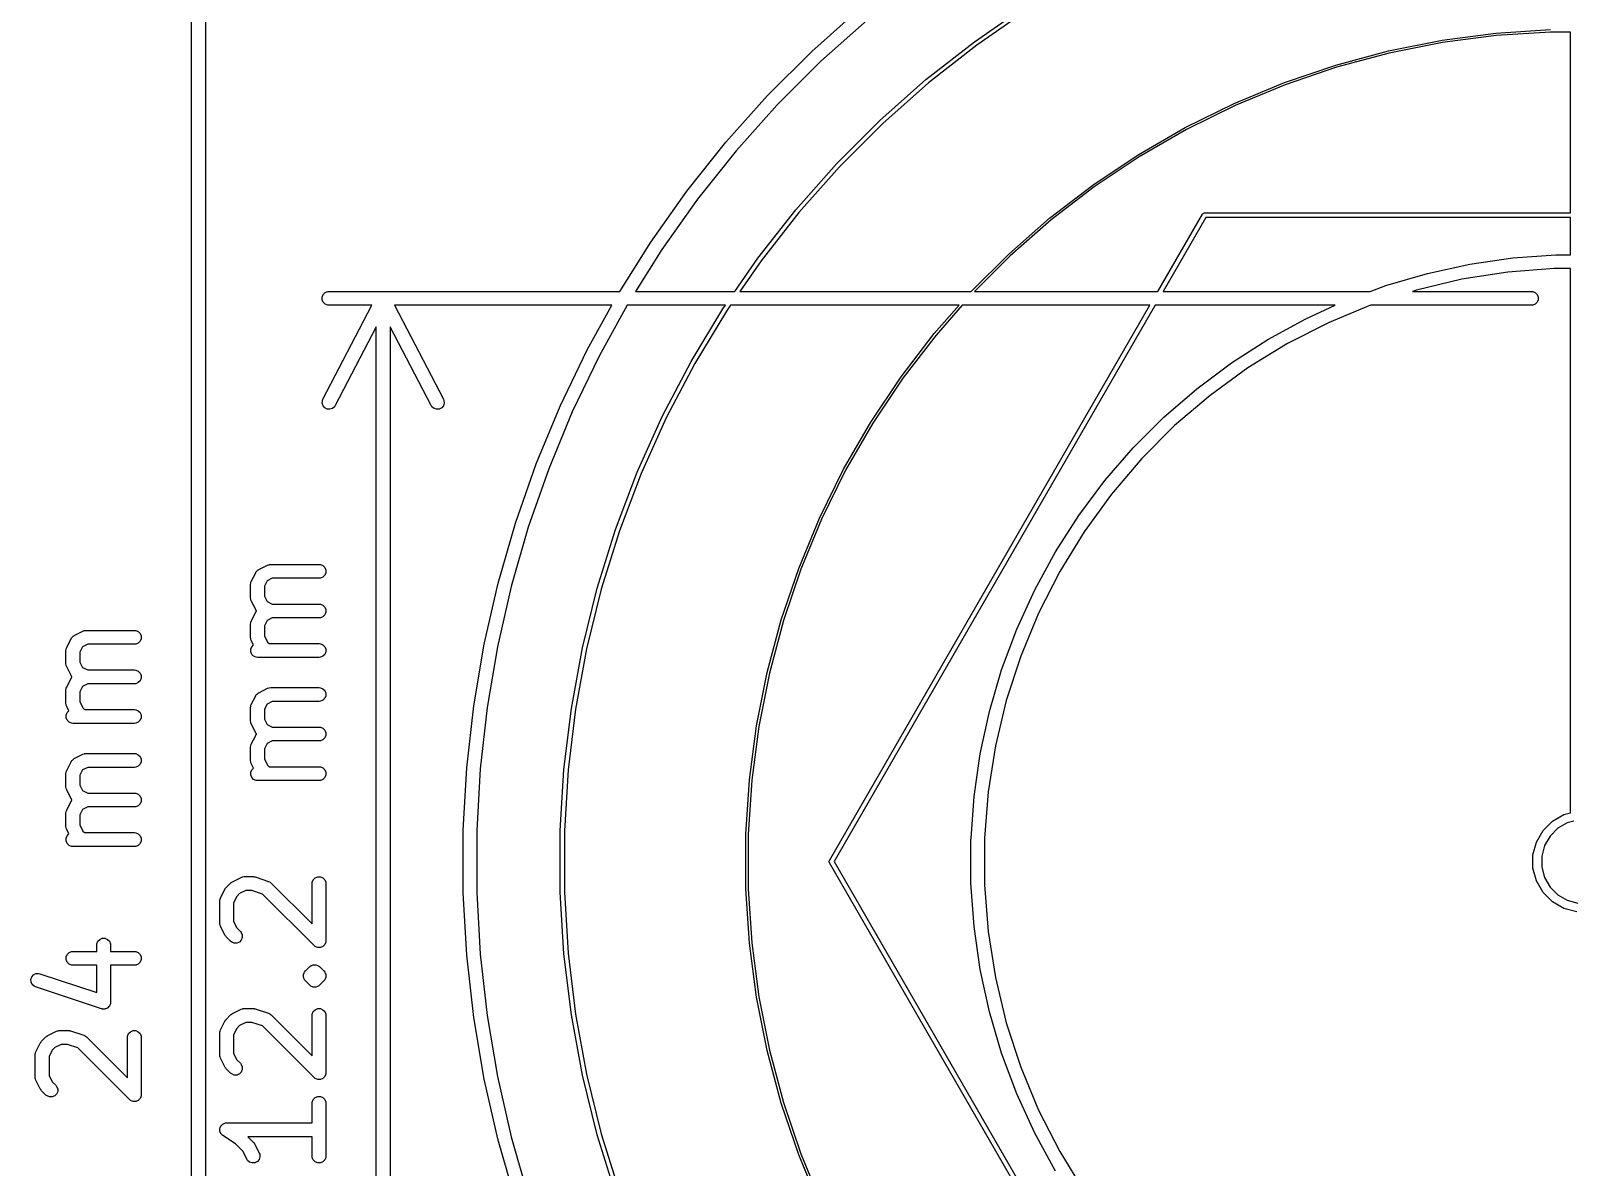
# Model space of a CAD drawing. Header units: inches. Extents: x 0.78 to 7.64, y -5.36 to -1.05.
# Drawn here: x 3.551 to 4.208, y -2.965 to -2.48 of the extents above; entities that cross this region are included whole.
import ezdxf

# ---------------------------------------------------------------- set-up
doc = ezdxf.new("R2010")
doc.units = ezdxf.units.IN
doc.header["$MEASUREMENT"] = 0
doc.layers.add('BLACK', color=250, linetype='CONTINUOUS')

msp = doc.modelspace()

# ---------------------------------------------------------------- linework, layer by layer
at = {"layer": 'BLACK', "linetype": 'CONTINUOUS'}
for p, q in [((3.61909, -3.29502), (3.61909, -2.37427)), ((3.625, -2.37427), (3.625, -3.29502)), ((3.88356, -2.4892), (3.90344, -2.47143)), ((3.9529, -2.48504), (3.97448, -2.47014)), ((3.90713, -2.4758), (3.88749, -2.49335)), ((3.97544, -2.47163), (3.95395, -2.48646)), ((4.12956, -2.489), (4.15234, -2.48446)), ((4.15234, -2.48446), (4.17536, -2.48143)), ((4.17546, -2.48242), (4.1525, -2.48544)), ((4.17536, -2.48143), (4.19854, -2.47991)), ((4.19857, -2.48091), (4.17546, -2.48242)), ((4.2072, -2.48091), (4.19857, -2.48091)), ((4.2072, -2.55807), (4.2072, -2.48091)), ((3.8647, -2.50805), (3.88356, -2.4892)), ((3.93226, -2.50121), (3.9529, -2.48504)), ((3.95395, -2.48646), (3.9334, -2.50257)), ((4.10712, -2.49501), (4.12956, -2.489)), ((4.12978, -2.48996), (4.10741, -2.49596)), ((4.1525, -2.48544), (4.12978, -2.48996)), ((3.88749, -2.49335), (3.86886, -2.51198)), ((4.08513, -2.50247), (4.10712, -2.49501)), ((4.10741, -2.49596), (4.08548, -2.5034)), ((3.91264, -2.51859), (3.93226, -2.50121)), ((3.9334, -2.50257), (3.91385, -2.51988)), ((4.06367, -2.51136), (4.08513, -2.50247)), ((4.08548, -2.5034), (4.06408, -2.51226)), ((3.84693, -2.52793), (3.8647, -2.50805)), ((3.86886, -2.51198), (3.8513, -2.53163)), ((4.04284, -2.52163), (4.06367, -2.51136)), ((4.06408, -2.51226), (4.04331, -2.52251)), ((3.8941, -2.53713), (3.91264, -2.51859)), ((3.91385, -2.51988), (3.89539, -2.53835)), ((4.02273, -2.53325), (4.04284, -2.52163)), ((4.04331, -2.52251), (4.02325, -2.53409)), ((3.83031, -2.54878), (3.84693, -2.52793)), ((3.8513, -2.53163), (3.83488, -2.55222)), ((3.87671, -2.55676), (3.8941, -2.53713)), ((4.00342, -2.54615), (4.02273, -2.53325)), ((4.02325, -2.53409), (4.00399, -2.54696)), ((3.89539, -2.53835), (3.87807, -2.55789)), ((3.81488, -2.57053), (3.83031, -2.54878)), ((3.98499, -2.56029), (4.00342, -2.54615)), ((4.00399, -2.54696), (3.98562, -2.56105)), ((3.83488, -2.55222), (3.81963, -2.57371)), ((3.86054, -2.5774), (3.87671, -2.55676)), ((3.87807, -2.55789), (3.86197, -2.57845)), ((3.96753, -2.5756), (3.98499, -2.56029)), ((3.98562, -2.56105), (3.96821, -2.57633)), ((4.03115, -2.59154), (4.05019, -2.55856)), ((4.05161, -2.56004), (4.03342, -2.59154)), ((4.05019, -2.55856), (4.05044, -2.55827)), ((4.05044, -2.55827), (4.05057, -2.55824)), ((4.05057, -2.55824), (4.05066, -2.55815)), ((4.05066, -2.55815), (4.05104, -2.55807)), ((4.05104, -2.55807), (4.2072, -2.55807)), ((4.2072, -2.56004), (4.05161, -2.56004)), ((4.2072, -2.57595), (4.2072, -2.56004)), ((3.80168, -2.59154), (3.81488, -2.57053)), ((3.81963, -2.57371), (3.80843, -2.59154)), ((3.95159, -2.59154), (3.96753, -2.5756)), ((3.96821, -2.57633), (3.953, -2.59154)), ((4.18248, -2.57727), (4.20091, -2.57595)), ((4.20091, -2.57595), (4.2072, -2.57595)), ((3.85078, -2.59154), (3.86054, -2.5774)), ((3.86197, -2.57845), (3.85293, -2.59154)), ((4.14613, -2.58383), (4.16419, -2.5799)), ((4.1804, -2.58325), (4.16076, -2.58636)), ((4.16419, -2.5799), (4.18248, -2.57727)), ((4.20021, -2.58169), (4.1804, -2.58325)), ((4.2072, -2.58169), (4.20021, -2.58169)), ((4.2072, -2.81387), (4.2072, -2.58169)), ((4.1217, -2.59154), (4.1284, -2.58903)), ((4.1284, -2.58903), (4.14613, -2.58383)), ((4.16076, -2.58636), (4.14144, -2.591)), ((3.6748, -2.59391), (3.67524, -2.59285)), ((3.6748, -2.59506), (3.6748, -2.59391)), ((3.67524, -2.59613), (3.6748, -2.59506)), ((3.67524, -2.59285), (3.67606, -2.59203)), ((3.67606, -2.59694), (3.67524, -2.59613)), ((3.67606, -2.59203), (3.67712, -2.59159)), ((3.67712, -2.59159), (3.6777, -2.59154)), ((3.6777, -2.59154), (3.80168, -2.59154)), ((3.80843, -2.59154), (3.85078, -2.59154)), ((3.85293, -2.59154), (3.95159, -2.59154)), ((3.953, -2.59154), (4.03115, -2.59154)), ((4.03342, -2.59154), (4.1217, -2.59154)), ((4.14144, -2.591), (4.13979, -2.59154)), ((4.13979, -2.59154), (4.19047, -2.59154)), ((4.19047, -2.59154), (4.19104, -2.59159)), ((4.19104, -2.59159), (4.19211, -2.59203)), ((4.19211, -2.59203), (4.19292, -2.59285)), ((4.19292, -2.59613), (4.19211, -2.59694)), ((4.19292, -2.59285), (4.19336, -2.59391)), ((4.19336, -2.59506), (4.19292, -2.59613)), ((4.19336, -2.59391), (4.19336, -2.59506)), ((3.67508, -2.63748), (3.69592, -2.59744)), ((3.67712, -2.59738), (3.67606, -2.59694)), ((3.6777, -2.59744), (3.67712, -2.59738)), ((3.69592, -2.59744), (3.6777, -2.59744)), ((3.79829, -2.59744), (3.70565, -2.59744)), ((3.70565, -2.59744), (3.72649, -2.63748)), ((3.78779, -2.61645), (3.79829, -2.59744)), ((3.80483, -2.59744), (3.79287, -2.61907)), ((3.84671, -2.59744), (3.80483, -2.59744)), ((3.83208, -2.62141), (3.84565, -2.59898)), ((3.84713, -2.59994), (3.83362, -2.62228)), ((3.84565, -2.59898), (3.84671, -2.59744)), ((3.84886, -2.59744), (3.84713, -2.59994)), ((3.94636, -2.59744), (3.84886, -2.59744)), ((3.89107, -2.83415), (4.02774, -2.59744)), ((4.03001, -2.59744), (3.89306, -2.83465)), ((3.93579, -2.60949), (3.94636, -2.59744)), ((3.94767, -2.59744), (3.93656, -2.61012)), ((4.02774, -2.59744), (3.94767, -2.59744)), ((4.10682, -2.59744), (4.03001, -2.59744)), ((4.09428, -2.60317), (4.10682, -2.59744)), ((4.12182, -2.59744), (4.10417, -2.60475)), ((4.19047, -2.59744), (4.12182, -2.59744)), ((4.19104, -2.59738), (4.19047, -2.59744)), ((4.19211, -2.59694), (4.19104, -2.59738)), ((3.69783, -2.60656), (3.68032, -2.6402)), ((3.69783, -3.06274), (3.69783, -2.60656)), ((3.72126, -2.6402), (3.70374, -2.60656)), ((3.70374, -2.60656), (3.70374, -3.06274)), ((3.92165, -2.62791), (3.93579, -2.60949)), ((4.07806, -2.61202), (4.09428, -2.60317)), ((4.10417, -2.60475), (4.08646, -2.61378)), ((3.93656, -2.61012), (3.92246, -2.62849)), ((4.06252, -2.62201), (4.07806, -2.61202)), ((4.08646, -2.61378), (4.06951, -2.62416)), ((3.77622, -2.64047), (3.78779, -2.61645)), ((3.79287, -2.61907), (3.78144, -2.64281)), ((3.8199, -2.64463), (3.83208, -2.62141)), ((3.83362, -2.62228), (3.82149, -2.64541)), ((4.04772, -2.63309), (4.06252, -2.62201)), ((3.90875, -2.64722), (3.92165, -2.62791)), ((3.92246, -2.62849), (3.90959, -2.64775)), ((4.06951, -2.62416), (4.05343, -2.63584)), ((4.03376, -2.64519), (4.04772, -2.63309)), ((4.05343, -2.63584), (4.03831, -2.64875)), ((3.67476, -2.63916), (3.67487, -2.63801)), ((3.67511, -2.64026), (3.67476, -2.63916)), ((3.67487, -2.63801), (3.67508, -2.63748)), ((3.67585, -2.64114), (3.67511, -2.64026)), ((3.67687, -2.64167), (3.67585, -2.64114)), ((3.67802, -2.64177), (3.67687, -2.64167)), ((3.67912, -2.64143), (3.67802, -2.64177)), ((3.68, -2.64069), (3.67912, -2.64143)), ((3.68032, -2.6402), (3.68, -2.64069)), ((3.72157, -2.64069), (3.72126, -2.6402)), ((3.72245, -2.64143), (3.72157, -2.64069)), ((3.72355, -2.64177), (3.72245, -2.64143)), ((3.7247, -2.64167), (3.72355, -2.64177)), ((3.72572, -2.64114), (3.7247, -2.64167)), ((3.72646, -2.64026), (3.72572, -2.64114)), ((3.72681, -2.63916), (3.72646, -2.64026)), ((3.72649, -2.63748), (3.72671, -2.63801)), ((3.72671, -2.63801), (3.72681, -2.63916)), ((3.76601, -2.66511), (3.77622, -2.64047)), ((3.78144, -2.64281), (3.77136, -2.66715)), ((3.80914, -2.66854), (3.8199, -2.64463)), ((3.82149, -2.64541), (3.81077, -2.66922)), ((3.89714, -2.66734), (3.90875, -2.64722)), ((3.90959, -2.64775), (3.89801, -2.6678)), ((4.02069, -2.65826), (4.03376, -2.64519)), ((4.03831, -2.64875), (4.02426, -2.66281)), ((4.00859, -2.67222), (4.02069, -2.65826)), ((3.75721, -2.69028), (3.76601, -2.66511)), ((3.77136, -2.66715), (3.76266, -2.69202)), ((3.79984, -2.69306), (3.80914, -2.66854)), ((3.88687, -2.68817), (3.89714, -2.66734)), ((3.89801, -2.6678), (3.88777, -2.68858)), ((4.02426, -2.66281), (4.01135, -2.67792)), ((3.81077, -2.66922), (3.80151, -2.69363)), ((3.99752, -2.68701), (4.00859, -2.67222)), ((4.01135, -2.67792), (3.99967, -2.694)), ((3.87798, -2.70962), (3.88687, -2.68817)), ((3.98753, -2.70256), (3.99752, -2.68701)), ((3.74983, -2.7159), (3.75721, -2.69028)), ((3.76266, -2.69202), (3.75536, -2.71733)), ((3.79204, -2.71809), (3.79984, -2.69306)), ((3.80151, -2.69363), (3.79374, -2.71856)), ((3.88777, -2.68858), (3.87891, -2.70997)), ((3.99967, -2.694), (3.98928, -2.71095)), ((3.65148, -2.70827), (3.65202, -2.70806)), ((3.65202, -2.70806), (3.65212, -2.70806)), ((3.65212, -2.70806), (3.65222, -2.70802)), ((3.65222, -2.70802), (3.6528, -2.70796)), ((3.6528, -2.70796), (3.67342, -2.70796)), ((3.67342, -2.70796), (3.67399, -2.70802)), ((3.67399, -2.70802), (3.67506, -2.70846)), ((3.97867, -2.71878), (3.98753, -2.70256)), ((3.64453, -2.71521), (3.64641, -2.71147)), ((3.64641, -2.71147), (3.64647, -2.71137)), ((3.64647, -2.71137), (3.64648, -2.71132)), ((3.64648, -2.71132), (3.64653, -2.71127)), ((3.64653, -2.71127), (3.64671, -2.71098)), ((3.64671, -2.71098), (3.64699, -2.71073)), ((3.64699, -2.71073), (3.64724, -2.71045)), ((3.64724, -2.71045), (3.64753, -2.71027)), ((3.64753, -2.71027), (3.64758, -2.71022)), ((3.64758, -2.71022), (3.64763, -2.71021)), ((3.64763, -2.71021), (3.64773, -2.71014)), ((3.64773, -2.71014), (3.65148, -2.70827)), ((3.65349, -2.71386), (3.65125, -2.71499)), ((3.67342, -2.71386), (3.65349, -2.71386)), ((3.67399, -2.71381), (3.67342, -2.71386)), ((3.67506, -2.71337), (3.67399, -2.71381)), ((3.67506, -2.70846), (3.67587, -2.70927)), ((3.67587, -2.71255), (3.67506, -2.71337)), ((3.67587, -2.70927), (3.67631, -2.71034)), ((3.67631, -2.71149), (3.67587, -2.71255)), ((3.67631, -2.71034), (3.67631, -2.71149)), ((3.87051, -2.73162), (3.87798, -2.70962)), ((3.87891, -2.70997), (3.87146, -2.73191)), ((3.98928, -2.71095), (3.98026, -2.72866)), ((3.64422, -2.71654), (3.64428, -2.71596)), ((3.64422, -2.72216), (3.64422, -2.71654)), ((3.64428, -2.71596), (3.64432, -2.71586)), ((3.64432, -2.71576), (3.64453, -2.71521)), ((3.64432, -2.71586), (3.64432, -2.71576)), ((3.65125, -2.71499), (3.65012, -2.71723)), ((3.65012, -2.71723), (3.65012, -2.72146)), ((3.74389, -2.7419), (3.74983, -2.7159)), ((3.75536, -2.71733), (3.7495, -2.74302)), ((3.78576, -2.74355), (3.79204, -2.71809)), ((3.79374, -2.71856), (3.78749, -2.74392)), ((3.971, -2.73558), (3.97867, -2.71878)), ((3.64428, -2.72274), (3.64422, -2.72216)), ((3.64432, -2.72283), (3.64428, -2.72274)), ((3.64432, -2.72294), (3.64432, -2.72283)), ((3.64453, -2.72348), (3.64432, -2.72294)), ((3.64641, -2.72723), (3.64453, -2.72348)), ((3.64647, -2.72733), (3.64641, -2.72723)), ((3.64648, -2.72737), (3.64647, -2.72733)), ((3.64653, -2.72743), (3.64648, -2.72737)), ((3.64671, -2.72772), (3.64653, -2.72743)), ((3.64653, -2.72814), (3.64671, -2.72785)), ((3.64679, -2.72778), (3.64671, -2.72772)), ((3.64671, -2.72785), (3.64679, -2.72778)), ((3.65012, -2.72146), (3.65125, -2.72371)), ((3.65125, -2.72371), (3.65349, -2.72483)), ((3.65349, -2.72483), (3.67342, -2.72483)), ((3.67342, -2.72483), (3.67399, -2.72489)), ((3.67399, -2.72489), (3.67506, -2.72533)), ((3.67506, -2.72533), (3.67587, -2.72614)), ((3.67587, -2.72614), (3.67631, -2.72721)), ((3.67631, -2.72721), (3.67631, -2.72836)), ((3.64422, -2.73341), (3.64428, -2.73283)), ((3.64422, -2.73903), (3.64422, -2.73341)), ((3.64428, -2.73283), (3.64432, -2.73273)), ((3.64432, -2.73263), (3.64453, -2.73209)), ((3.64432, -2.73273), (3.64432, -2.73263)), ((3.64453, -2.73209), (3.64641, -2.72834)), ((3.64641, -2.72834), (3.64647, -2.72824)), ((3.64647, -2.72824), (3.64648, -2.7282)), ((3.64648, -2.7282), (3.64653, -2.72814)), ((3.65125, -2.73186), (3.65012, -2.73411)), ((3.65012, -2.73411), (3.65012, -2.73834)), ((3.65349, -2.73074), (3.65125, -2.73186)), ((3.67342, -2.73074), (3.65349, -2.73074)), ((3.67399, -2.73068), (3.67342, -2.73074)), ((3.67506, -2.73024), (3.67399, -2.73068)), ((3.67587, -2.72942), (3.67506, -2.73024)), ((3.67631, -2.72836), (3.67587, -2.72942)), ((3.8645, -2.75405), (3.87051, -2.73162)), ((3.87146, -2.73191), (3.86547, -2.75428)), ((3.98026, -2.72866), (3.97265, -2.74703)), ((3.56579, -2.74334), (3.56766, -2.73959)), ((3.56766, -2.73959), (3.56773, -2.73949)), ((3.56773, -2.73949), (3.56774, -2.73945)), ((3.56774, -2.73945), (3.56779, -2.73939)), ((3.56779, -2.73939), (3.56797, -2.7391)), ((3.56797, -2.7391), (3.56825, -2.73885)), ((3.56825, -2.73885), (3.5685, -2.73857)), ((3.5685, -2.73857), (3.56879, -2.73839)), ((3.56879, -2.73839), (3.56884, -2.73834)), ((3.56884, -2.73834), (3.56889, -2.73833)), ((3.56889, -2.73833), (3.56899, -2.73827)), ((3.56899, -2.73827), (3.57273, -2.73639)), ((3.57273, -2.73639), (3.57328, -2.73618)), ((3.57328, -2.73618), (3.57338, -2.73618)), ((3.57338, -2.73618), (3.57348, -2.73614)), ((3.57348, -2.73614), (3.57406, -2.73608)), ((3.57406, -2.73608), (3.59468, -2.73608)), ((3.59468, -2.73608), (3.59525, -2.73614)), ((3.59525, -2.73614), (3.59632, -2.73658)), ((3.59632, -2.73658), (3.59713, -2.73739)), ((3.59713, -2.74067), (3.59632, -2.74149)), ((3.59713, -2.73739), (3.59757, -2.73846)), ((3.59757, -2.73961), (3.59713, -2.74067)), ((3.59757, -2.73846), (3.59757, -2.73961)), ((3.64428, -2.73961), (3.64422, -2.73903)), ((3.64432, -2.73971), (3.64428, -2.73961)), ((3.64432, -2.73981), (3.64432, -2.73971)), ((3.64453, -2.74035), (3.64432, -2.73981)), ((3.64548, -2.74225), (3.64453, -2.74035)), ((3.65012, -2.73834), (3.65147, -2.74103)), ((3.65147, -2.74103), (3.65214, -2.7417)), ((3.96454, -2.7529), (3.971, -2.73558)), ((3.56548, -2.74466), (3.56554, -2.74408)), ((3.56548, -2.75028), (3.56548, -2.74466)), ((3.56554, -2.74408), (3.56558, -2.74398)), ((3.56558, -2.74388), (3.56579, -2.74334)), ((3.56558, -2.74398), (3.56558, -2.74388)), ((3.57251, -2.74311), (3.57138, -2.74535)), ((3.57138, -2.74535), (3.57138, -2.74958)), ((3.57475, -2.74199), (3.57251, -2.74311)), ((3.59468, -2.74199), (3.57475, -2.74199)), ((3.59525, -2.74193), (3.59468, -2.74199)), ((3.59632, -2.74149), (3.59525, -2.74193)), ((3.64428, -2.74408), (3.64472, -2.74302)), ((3.64428, -2.74523), (3.64428, -2.74408)), ((3.64472, -2.7463), (3.64428, -2.74523)), ((3.64472, -2.74302), (3.64548, -2.74225)), ((3.64553, -2.74711), (3.64472, -2.7463)), ((3.6466, -2.74755), (3.64553, -2.74711)), ((3.64717, -2.74761), (3.6466, -2.74755)), ((3.67342, -2.74761), (3.64717, -2.74761)), ((3.65214, -2.7417), (3.67342, -2.7417)), ((3.67342, -2.7417), (3.67399, -2.74176)), ((3.67399, -2.74755), (3.67342, -2.74761)), ((3.67399, -2.74176), (3.67506, -2.7422)), ((3.67506, -2.74711), (3.67399, -2.74755)), ((3.67506, -2.7422), (3.67587, -2.74302)), ((3.67587, -2.7463), (3.67506, -2.74711)), ((3.67587, -2.74302), (3.67631, -2.74408)), ((3.67631, -2.74523), (3.67587, -2.7463)), ((3.67631, -2.74408), (3.67631, -2.74523)), ((3.73942, -2.76819), (3.74389, -2.7419)), ((3.7495, -2.74302), (3.74509, -2.76899)), ((3.78104, -2.76934), (3.78576, -2.74355)), ((3.78749, -2.74392), (3.78279, -2.7696)), ((3.97265, -2.74703), (3.96651, -2.76593)), ((3.56554, -2.75086), (3.56548, -2.75028)), ((3.56558, -2.75096), (3.56554, -2.75086)), ((3.56558, -2.75106), (3.56558, -2.75096)), ((3.56579, -2.7516), (3.56558, -2.75106)), ((3.56766, -2.75535), (3.56579, -2.7516)), ((3.57138, -2.74958), (3.57251, -2.75183)), ((3.57251, -2.75183), (3.57475, -2.75295)), ((3.57475, -2.75295), (3.59468, -2.75295)), ((3.59468, -2.75295), (3.59525, -2.75301)), ((3.59525, -2.75301), (3.59632, -2.75345)), ((3.59632, -2.75345), (3.59713, -2.75426)), ((3.59713, -2.75426), (3.59757, -2.75533)), ((3.85997, -2.77683), (3.8645, -2.75405)), ((3.95933, -2.77063), (3.96454, -2.7529)), ((3.56558, -2.76075), (3.56579, -2.76021)), ((3.56558, -2.76086), (3.56558, -2.76075)), ((3.56579, -2.76021), (3.56766, -2.75646)), ((3.56773, -2.75545), (3.56766, -2.75535)), ((3.56766, -2.75646), (3.56773, -2.75636)), ((3.56774, -2.75549), (3.56773, -2.75545)), ((3.56773, -2.75636), (3.56774, -2.75632)), ((3.56779, -2.75555), (3.56774, -2.75549)), ((3.56774, -2.75632), (3.56779, -2.75626)), ((3.56797, -2.75584), (3.56779, -2.75555)), ((3.56779, -2.75626), (3.56797, -2.75597)), ((3.56805, -2.75591), (3.56797, -2.75584)), ((3.56797, -2.75597), (3.56805, -2.75591)), ((3.57251, -2.75998), (3.57138, -2.76223)), ((3.57475, -2.75886), (3.57251, -2.75998)), ((3.59468, -2.75886), (3.57475, -2.75886)), ((3.59525, -2.7588), (3.59468, -2.75886)), ((3.59632, -2.75836), (3.59525, -2.7588)), ((3.59713, -2.75755), (3.59632, -2.75836)), ((3.59757, -2.75648), (3.59713, -2.75755)), ((3.59757, -2.75533), (3.59757, -2.75648)), ((3.64773, -2.76264), (3.65148, -2.76076)), ((3.65148, -2.76076), (3.65202, -2.76056)), ((3.65202, -2.76056), (3.65212, -2.76055)), ((3.65212, -2.76055), (3.65222, -2.76051)), ((3.65222, -2.76051), (3.6528, -2.76045)), ((3.6528, -2.76045), (3.67342, -2.76045)), ((3.67342, -2.76045), (3.67399, -2.76051)), ((3.67399, -2.76051), (3.67506, -2.76095)), ((3.86547, -2.75428), (3.86095, -2.77699)), ((3.56548, -2.76153), (3.56554, -2.76095)), ((3.56548, -2.76715), (3.56548, -2.76153)), ((3.56554, -2.76773), (3.56548, -2.76715)), ((3.56554, -2.76095), (3.56558, -2.76086)), ((3.57138, -2.76223), (3.57138, -2.76646)), ((3.57138, -2.76646), (3.57273, -2.76915)), ((3.64453, -2.76771), (3.64641, -2.76396)), ((3.64641, -2.76396), (3.64647, -2.76386)), ((3.64647, -2.76386), (3.64648, -2.76382)), ((3.64648, -2.76382), (3.64653, -2.76376)), ((3.64653, -2.76376), (3.64671, -2.76347)), ((3.64671, -2.76347), (3.64699, -2.76323)), ((3.64699, -2.76323), (3.64724, -2.76295)), ((3.64724, -2.76295), (3.64753, -2.76276)), ((3.64753, -2.76276), (3.64758, -2.76271)), ((3.64758, -2.76271), (3.64763, -2.7627)), ((3.64763, -2.7627), (3.64773, -2.76264)), ((3.65349, -2.76636), (3.65125, -2.76748)), ((3.67342, -2.76636), (3.65349, -2.76636)), ((3.67399, -2.7663), (3.67342, -2.76636)), ((3.67506, -2.76586), (3.67399, -2.7663)), ((3.67506, -2.76095), (3.67587, -2.76176)), ((3.67587, -2.76504), (3.67506, -2.76586)), ((3.67587, -2.76176), (3.67631, -2.76283)), ((3.67631, -2.76398), (3.67587, -2.76504)), ((3.67631, -2.76283), (3.67631, -2.76398)), ((3.96651, -2.76593), (3.96187, -2.78526)), ((3.56558, -2.76783), (3.56554, -2.76773)), ((3.56554, -2.7722), (3.56598, -2.77114)), ((3.56554, -2.77335), (3.56554, -2.7722)), ((3.56598, -2.77442), (3.56554, -2.77335)), ((3.56558, -2.76793), (3.56558, -2.76783)), ((3.56579, -2.76847), (3.56558, -2.76793)), ((3.56674, -2.77037), (3.56579, -2.76847)), ((3.56598, -2.77114), (3.56674, -2.77037)), ((3.57273, -2.76915), (3.5734, -2.76983)), ((3.5734, -2.76983), (3.59468, -2.76983)), ((3.59468, -2.76983), (3.59525, -2.76988)), ((3.59525, -2.76988), (3.59632, -2.77032)), ((3.59632, -2.77032), (3.59713, -2.77114)), ((3.59713, -2.77114), (3.59757, -2.7722)), ((3.59757, -2.77335), (3.59713, -2.77442)), ((3.59757, -2.7722), (3.59757, -2.77335)), ((3.64422, -2.76903), (3.64428, -2.76845)), ((3.64422, -2.77465), (3.64422, -2.76903)), ((3.64428, -2.76845), (3.64432, -2.76835)), ((3.64432, -2.76825), (3.64453, -2.76771)), ((3.64432, -2.76835), (3.64432, -2.76825)), ((3.65125, -2.76748), (3.65012, -2.76973)), ((3.65012, -2.76973), (3.65012, -2.77396)), ((3.65012, -2.77396), (3.65125, -2.7762)), ((3.73644, -2.79469), (3.73942, -2.76819)), ((3.74509, -2.76899), (3.74214, -2.79517)), ((3.77788, -2.79536), (3.78104, -2.76934)), ((3.78279, -2.7696), (3.77964, -2.79552)), ((3.95541, -2.78868), (3.95933, -2.77063)), ((3.56679, -2.77523), (3.56598, -2.77442)), ((3.56786, -2.77567), (3.56679, -2.77523)), ((3.56843, -2.77573), (3.56786, -2.77567)), ((3.59468, -2.77573), (3.56843, -2.77573)), ((3.59525, -2.77567), (3.59468, -2.77573)), ((3.59632, -2.77523), (3.59525, -2.77567)), ((3.59713, -2.77442), (3.59632, -2.77523)), ((3.64428, -2.77523), (3.64422, -2.77465)), ((3.64432, -2.77533), (3.64428, -2.77523)), ((3.64432, -2.77543), (3.64432, -2.77533)), ((3.64453, -2.77597), (3.64432, -2.77543)), ((3.64641, -2.77972), (3.64453, -2.77597)), ((3.64647, -2.77982), (3.64641, -2.77972)), ((3.64648, -2.77986), (3.64647, -2.77982)), ((3.64653, -2.77992), (3.64648, -2.77986)), ((3.64671, -2.78021), (3.64653, -2.77992)), ((3.64653, -2.78063), (3.64671, -2.78034)), ((3.64679, -2.78028), (3.64671, -2.78021)), ((3.64671, -2.78034), (3.64679, -2.78028)), ((3.65125, -2.7762), (3.65349, -2.77732)), ((3.65349, -2.77732), (3.67342, -2.77732)), ((3.67342, -2.77732), (3.67399, -2.77738)), ((3.67399, -2.77738), (3.67506, -2.77782)), ((3.67506, -2.77782), (3.67587, -2.77864)), ((3.67587, -2.77864), (3.67631, -2.7797)), ((3.67631, -2.7797), (3.67631, -2.78085)), ((3.85694, -2.79986), (3.85997, -2.77683)), ((3.86095, -2.77699), (3.85793, -2.79995)), ((3.64422, -2.7859), (3.64428, -2.78533)), ((3.64422, -2.79153), (3.64422, -2.7859)), ((3.64428, -2.78533), (3.64432, -2.78523)), ((3.64432, -2.78512), (3.64453, -2.78458)), ((3.64432, -2.78523), (3.64432, -2.78512)), ((3.64453, -2.78458), (3.64641, -2.78083)), ((3.64641, -2.78083), (3.64647, -2.78074)), ((3.64647, -2.78074), (3.64648, -2.78069)), ((3.64648, -2.78069), (3.64653, -2.78063)), ((3.65125, -2.78435), (3.65012, -2.7866)), ((3.65012, -2.7866), (3.65012, -2.79083)), ((3.65349, -2.78323), (3.65125, -2.78435)), ((3.67342, -2.78323), (3.65349, -2.78323)), ((3.67399, -2.78317), (3.67342, -2.78323)), ((3.67506, -2.78273), (3.67399, -2.78317)), ((3.67587, -2.78192), (3.67506, -2.78273)), ((3.67631, -2.78085), (3.67587, -2.78192)), ((3.96187, -2.78526), (3.95876, -2.80489)), ((3.56579, -2.79583), (3.56766, -2.79208)), ((3.56766, -2.79208), (3.56773, -2.79198)), ((3.56773, -2.79198), (3.56774, -2.79194)), ((3.56774, -2.79194), (3.56779, -2.79188)), ((3.56779, -2.79188), (3.56797, -2.79159)), ((3.56797, -2.79159), (3.56825, -2.79135)), ((3.56825, -2.79135), (3.5685, -2.79107)), ((3.5685, -2.79107), (3.56879, -2.79088)), ((3.56879, -2.79088), (3.56884, -2.79084)), ((3.56884, -2.79084), (3.56889, -2.79082)), ((3.56889, -2.79082), (3.56899, -2.79076)), ((3.56899, -2.79076), (3.57273, -2.78888)), ((3.57273, -2.78888), (3.57328, -2.78868)), ((3.57328, -2.78868), (3.57338, -2.78867)), ((3.57338, -2.78867), (3.57348, -2.78863)), ((3.57348, -2.78863), (3.57406, -2.78857)), ((3.57406, -2.78857), (3.59468, -2.78857)), ((3.59468, -2.78857), (3.59525, -2.78863)), ((3.59525, -2.78863), (3.59632, -2.78907)), ((3.59632, -2.78907), (3.59713, -2.78989)), ((3.59713, -2.79317), (3.59632, -2.79398)), ((3.59713, -2.78989), (3.59757, -2.79095)), ((3.59757, -2.7921), (3.59713, -2.79317)), ((3.59757, -2.79095), (3.59757, -2.7921)), ((3.64428, -2.7921), (3.64422, -2.79153)), ((3.64432, -2.7922), (3.64428, -2.7921)), ((3.64432, -2.79231), (3.64432, -2.7922)), ((3.64453, -2.79285), (3.64432, -2.79231)), ((3.64548, -2.79475), (3.64453, -2.79285)), ((3.65012, -2.79083), (3.65147, -2.79353)), ((3.65147, -2.79353), (3.65214, -2.7942)), ((3.95278, -2.80697), (3.95541, -2.78868)), ((3.56548, -2.79715), (3.56554, -2.79657)), ((3.56548, -2.80277), (3.56548, -2.79715)), ((3.56554, -2.79657), (3.56558, -2.79648)), ((3.56558, -2.79637), (3.56579, -2.79583)), ((3.56558, -2.79648), (3.56558, -2.79637)), ((3.57251, -2.7956), (3.57138, -2.79785)), ((3.57138, -2.79785), (3.57138, -2.80208)), ((3.57475, -2.79448), (3.57251, -2.7956)), ((3.59468, -2.79448), (3.57475, -2.79448)), ((3.59525, -2.79442), (3.59468, -2.79448)), ((3.59632, -2.79398), (3.59525, -2.79442)), ((3.64428, -2.79657), (3.64472, -2.79551)), ((3.64428, -2.79773), (3.64428, -2.79657)), ((3.64472, -2.79879), (3.64428, -2.79773)), ((3.64472, -2.79551), (3.64548, -2.79475)), ((3.64553, -2.79961), (3.64472, -2.79879)), ((3.6466, -2.80005), (3.64553, -2.79961)), ((3.64717, -2.8001), (3.6466, -2.80005)), ((3.67342, -2.8001), (3.64717, -2.8001)), ((3.65214, -2.7942), (3.67342, -2.7942)), ((3.67342, -2.7942), (3.67399, -2.79425)), ((3.67399, -2.80005), (3.67342, -2.8001)), ((3.67399, -2.79425), (3.67506, -2.7947)), ((3.67506, -2.79961), (3.67399, -2.80005)), ((3.67506, -2.7947), (3.67587, -2.79551)), ((3.67587, -2.79879), (3.67506, -2.79961)), ((3.67587, -2.79551), (3.67631, -2.79657)), ((3.67631, -2.79773), (3.67587, -2.79879)), ((3.67631, -2.79657), (3.67631, -2.79773)), ((3.73494, -2.82131), (3.73644, -2.79469)), ((3.74214, -2.79517), (3.74066, -2.82147)), ((3.77629, -2.82154), (3.77788, -2.79536)), ((3.77964, -2.79552), (3.77806, -2.82159)), ((3.85542, -2.82303), (3.85694, -2.79986)), ((3.85793, -2.79995), (3.85641, -2.82307)), ((3.56554, -2.80335), (3.56548, -2.80277)), ((3.56558, -2.80345), (3.56554, -2.80335)), ((3.56558, -2.80355), (3.56558, -2.80345)), ((3.56579, -2.8041), (3.56558, -2.80355)), ((3.56766, -2.80784), (3.56579, -2.8041)), ((3.57138, -2.80208), (3.57251, -2.80432)), ((3.57251, -2.80432), (3.57475, -2.80545)), ((3.57475, -2.80545), (3.59468, -2.80545)), ((3.59468, -2.80545), (3.59525, -2.8055)), ((3.59525, -2.8055), (3.59632, -2.80594)), ((3.59632, -2.80594), (3.59713, -2.80676)), ((3.59713, -2.80676), (3.59757, -2.80782)), ((3.95876, -2.80489), (3.9572, -2.82471)), ((3.56554, -2.81345), (3.56558, -2.81335)), ((3.56558, -2.81324), (3.56579, -2.8127)), ((3.56558, -2.81335), (3.56558, -2.81324)), ((3.56579, -2.8127), (3.56766, -2.80895)), ((3.56773, -2.80794), (3.56766, -2.80784)), ((3.56766, -2.80895), (3.56773, -2.80886)), ((3.56774, -2.80799), (3.56773, -2.80794)), ((3.56773, -2.80886), (3.56774, -2.80881)), ((3.56779, -2.80804), (3.56774, -2.80799)), ((3.56774, -2.80881), (3.56779, -2.80875)), ((3.56797, -2.80833), (3.56779, -2.80804)), ((3.56779, -2.80875), (3.56797, -2.80846)), ((3.56805, -2.8084), (3.56797, -2.80833)), ((3.56797, -2.80846), (3.56805, -2.8084)), ((3.57251, -2.81247), (3.57138, -2.81472)), ((3.57475, -2.81135), (3.57251, -2.81247)), ((3.59468, -2.81135), (3.57475, -2.81135)), ((3.59525, -2.81129), (3.59468, -2.81135)), ((3.59632, -2.81085), (3.59525, -2.81129)), ((3.59713, -2.81004), (3.59632, -2.81085)), ((3.59757, -2.80897), (3.59713, -2.81004)), ((3.59757, -2.80782), (3.59757, -2.80897)), ((3.95151, -2.82471), (3.95278, -2.80697)), ((3.56548, -2.81402), (3.56554, -2.81345)), ((3.56548, -2.81965), (3.56548, -2.81402)), ((3.56554, -2.82022), (3.56548, -2.81965)), ((3.57138, -2.81472), (3.57138, -2.81895)), ((3.57138, -2.81895), (3.57273, -2.82165)), ((4.19542, -2.82146), (4.19942, -2.81747)), ((4.19942, -2.81747), (4.20431, -2.81464)), ((4.20576, -2.81814), (4.20172, -2.82047)), ((4.20431, -2.81464), (4.2072, -2.81387)), ((4.2085, -2.8174), (4.20576, -2.81814)), ((3.56558, -2.82032), (3.56554, -2.82022)), ((3.56554, -2.8247), (3.56598, -2.82363)), ((3.56554, -2.82585), (3.56554, -2.8247)), ((3.56598, -2.82691), (3.56554, -2.82585)), ((3.56558, -2.82043), (3.56558, -2.82032)), ((3.56579, -2.82097), (3.56558, -2.82043)), ((3.56674, -2.82287), (3.56579, -2.82097)), ((3.56598, -2.82363), (3.56674, -2.82287)), ((3.57273, -2.82165), (3.5734, -2.82232)), ((3.5734, -2.82232), (3.59468, -2.82232)), ((3.59468, -2.82232), (3.59525, -2.82238)), ((3.59525, -2.82238), (3.59632, -2.82282)), ((3.59632, -2.82282), (3.59713, -2.82363)), ((3.59713, -2.82363), (3.59757, -2.8247)), ((3.59757, -2.82585), (3.59713, -2.82691)), ((3.59757, -2.8247), (3.59757, -2.82585)), ((3.73494, -2.82147), (3.73494, -2.82131)), ((3.73494, -2.84798), (3.73494, -2.82147)), ((3.74066, -2.82147), (3.74066, -2.84782)), ((3.77629, -2.82159), (3.77629, -2.82154)), ((3.77629, -2.84776), (3.77629, -2.82159)), ((3.77806, -2.82159), (3.77806, -2.8477)), ((3.85542, -2.82307), (3.85542, -2.82303)), ((3.85542, -2.84626), (3.85542, -2.82307)), ((3.85641, -2.82307), (3.85641, -2.84623)), ((3.95146, -2.82541), (3.95151, -2.82471)), ((3.95146, -2.84388), (3.95146, -2.82541)), ((3.9572, -2.82471), (3.9572, -2.84458)), ((4.19113, -2.83182), (4.19259, -2.82636)), ((4.19259, -2.82636), (4.19542, -2.82146)), ((4.19842, -2.82377), (4.19609, -2.82781)), ((4.20172, -2.82047), (4.19842, -2.82377)), ((3.56679, -2.82773), (3.56598, -2.82691)), ((3.56786, -2.82817), (3.56679, -2.82773)), ((3.56843, -2.82822), (3.56786, -2.82817)), ((3.59468, -2.82822), (3.56843, -2.82822)), ((3.59525, -2.82817), (3.59468, -2.82822)), ((3.59632, -2.82773), (3.59525, -2.82817)), ((3.59713, -2.82691), (3.59632, -2.82773)), ((4.19113, -2.83231), (4.19113, -2.83182)), ((4.19113, -2.83747), (4.19113, -2.83231)), ((4.19609, -2.82781), (4.19488, -2.83231)), ((4.19488, -2.83231), (4.19488, -2.83698)), ((3.89095, -2.83452), (3.89107, -2.83415)), ((3.89098, -2.83465), (3.89095, -2.83452)), ((3.89095, -2.83477), (3.89098, -2.83465)), ((3.89107, -2.83514), (3.89095, -2.83477)), ((4.02774, -3.07185), (3.89107, -2.83514)), ((3.89306, -2.83465), (4.03001, -3.07185)), ((4.19259, -2.84293), (4.19113, -2.83747)), ((4.19488, -2.83698), (4.19609, -2.84148)), ((3.63328, -2.84645), (3.63344, -2.8462)), ((3.63344, -2.8462), (3.63347, -2.84613)), ((3.63347, -2.84613), (3.63353, -2.84605)), ((3.63353, -2.84605), (3.63359, -2.84596)), ((3.63359, -2.84596), (3.63365, -2.84591)), ((3.63365, -2.84591), (3.63383, -2.84568)), ((3.63383, -2.84568), (3.63571, -2.84381)), ((3.63571, -2.84381), (3.63594, -2.84362)), ((3.63594, -2.84362), (3.63599, -2.84356)), ((3.63599, -2.84356), (3.63608, -2.84351)), ((3.63608, -2.84351), (3.63616, -2.84344)), ((3.63616, -2.84344), (3.63623, -2.84341)), ((3.63623, -2.84341), (3.63648, -2.84325)), ((3.63648, -2.84325), (3.64023, -2.84138)), ((3.64023, -2.84138), (3.64077, -2.84117)), ((3.64077, -2.84117), (3.64087, -2.84116)), ((3.64087, -2.84116), (3.64097, -2.84112)), ((3.64097, -2.84112), (3.64155, -2.84107)), ((3.64155, -2.84107), (3.6453, -2.84107)), ((3.6453, -2.84107), (3.64559, -2.8411)), ((3.64559, -2.8411), (3.64567, -2.84109)), ((3.64567, -2.84109), (3.64577, -2.84111)), ((3.64577, -2.84111), (3.64587, -2.84112)), ((3.64587, -2.84112), (3.64594, -2.84115)), ((3.64594, -2.84115), (3.64623, -2.84122)), ((3.64623, -2.84122), (3.65185, -2.84309)), ((3.65185, -2.84309), (3.65238, -2.84333)), ((3.65238, -2.84333), (3.65246, -2.8434)), ((3.65246, -2.8434), (3.65256, -2.84344)), ((3.65256, -2.84344), (3.65301, -2.84381)), ((3.65301, -2.84381), (3.67047, -2.86126)), ((3.67047, -2.84402), (3.67052, -2.84344)), ((3.67047, -2.86126), (3.67047, -2.84402)), ((3.67052, -2.84344), (3.67096, -2.84238)), ((3.67096, -2.84238), (3.67178, -2.84156)), ((3.67178, -2.84156), (3.67284, -2.84112)), ((3.67284, -2.84112), (3.67399, -2.84112)), ((3.67399, -2.84112), (3.67506, -2.84156)), ((3.67506, -2.84156), (3.67587, -2.84238)), ((3.67587, -2.84238), (3.67631, -2.84344)), ((3.67631, -2.84344), (3.67637, -2.84402)), ((3.67637, -2.84402), (3.67637, -2.86839)), ((3.85694, -2.86943), (3.85542, -2.84626)), ((3.85641, -2.84623), (3.85793, -2.86934)), ((3.95278, -2.86232), (3.95146, -2.84388)), ((3.9572, -2.84458), (3.95876, -2.8644)), ((4.19542, -2.84783), (4.19259, -2.84293)), ((4.19609, -2.84148), (4.19842, -2.84552)), ((4.19842, -2.84552), (4.20172, -2.84882)), ((3.6311, -2.85152), (3.63115, -2.85094)), ((3.6311, -2.86089), (3.6311, -2.85152)), ((3.63115, -2.85094), (3.63119, -2.85084)), ((3.63119, -2.85084), (3.6312, -2.85074)), ((3.6312, -2.85074), (3.63141, -2.8502)), ((3.63141, -2.8502), (3.63328, -2.84645)), ((3.63835, -2.84952), (3.637, -2.85222)), ((3.637, -2.85222), (3.637, -2.8602)), ((3.63955, -2.84832), (3.63835, -2.84952)), ((3.64224, -2.84697), (3.63955, -2.84832)), ((3.64482, -2.84697), (3.64224, -2.84697)), ((3.64933, -2.84848), (3.64482, -2.84697)), ((3.67133, -2.87048), (3.64933, -2.84848)), ((3.73644, -2.8746), (3.73494, -2.84798)), ((3.74066, -2.84782), (3.74214, -2.87412)), ((3.77788, -2.87393), (3.77629, -2.84776)), ((3.77806, -2.8477), (3.77964, -2.87377)), ((4.19942, -2.85182), (4.19542, -2.84783)), ((4.20431, -2.85465), (4.19942, -2.85182)), ((4.20172, -2.84882), (4.20576, -2.85115)), ((4.20576, -2.85115), (4.21027, -2.85236)), ((4.20977, -2.85611), (4.20431, -2.85465)), ((3.63115, -2.86147), (3.6311, -2.86089)), ((3.63119, -2.86157), (3.63115, -2.86147)), ((3.6312, -2.86167), (3.63119, -2.86157)), ((3.63141, -2.86221), (3.6312, -2.86167)), ((3.63328, -2.86596), (3.63141, -2.86221)), ((3.63344, -2.86621), (3.63328, -2.86596)), ((3.637, -2.8602), (3.63835, -2.86289)), ((3.63835, -2.86289), (3.63989, -2.86443)), ((3.63989, -2.86443), (3.64025, -2.86488)), ((3.64025, -2.86488), (3.64069, -2.86594)), ((3.64069, -2.86594), (3.64069, -2.86709)), ((3.95541, -2.88061), (3.95278, -2.86232)), ((3.95876, -2.8644), (3.96187, -2.88403)), ((3.5786, -2.87027), (3.57866, -2.86969)), ((3.5786, -2.87294), (3.5786, -2.87027)), ((3.57866, -2.86969), (3.5791, -2.86863)), ((3.5791, -2.86863), (3.57991, -2.86781)), ((3.57991, -2.86781), (3.58098, -2.86737)), ((3.58098, -2.86737), (3.58213, -2.86737)), ((3.58213, -2.86737), (3.58319, -2.86781)), ((3.58319, -2.86781), (3.58401, -2.86863)), ((3.58401, -2.86863), (3.58445, -2.86969)), ((3.58445, -2.86969), (3.58451, -2.87027)), ((3.58451, -2.87027), (3.58451, -2.87294)), ((3.63347, -2.86628), (3.63344, -2.86621)), ((3.63353, -2.86636), (3.63347, -2.86628)), ((3.63359, -2.86645), (3.63353, -2.86636)), ((3.63365, -2.8665), (3.63359, -2.86645)), ((3.63383, -2.86673), (3.63365, -2.8665)), ((3.63571, -2.8686), (3.63383, -2.86673)), ((3.63616, -2.86897), (3.63571, -2.8686)), ((3.63722, -2.86941), (3.63616, -2.86897)), ((3.63837, -2.86941), (3.63722, -2.86941)), ((3.63944, -2.86897), (3.63837, -2.86941)), ((3.64025, -2.86816), (3.63944, -2.86897)), ((3.64069, -2.86709), (3.64025, -2.86816)), ((3.67178, -2.87085), (3.67133, -2.87048)), ((3.67253, -2.87116), (3.67178, -2.87085)), ((3.67284, -2.87129), (3.67253, -2.87116)), ((3.67399, -2.87129), (3.67284, -2.87129)), ((3.67284, -2.87129), (3.67284, -2.87129)), ((3.67506, -2.87085), (3.67399, -2.87129)), ((3.67587, -2.87003), (3.67506, -2.87085)), ((3.67618, -2.86928), (3.67587, -2.87003)), ((3.67631, -2.86897), (3.67618, -2.86928)), ((3.67637, -2.86839), (3.67631, -2.86897)), ((3.85997, -2.89246), (3.85694, -2.86943)), ((3.85793, -2.86934), (3.86095, -2.8923)), ((3.56554, -2.87531), (3.56598, -2.87425)), ((3.56554, -2.87647), (3.56554, -2.87531)), ((3.56598, -2.87753), (3.56554, -2.87647)), ((3.56598, -2.87425), (3.56679, -2.87344)), ((3.56679, -2.87835), (3.56598, -2.87753)), ((3.56679, -2.87344), (3.56786, -2.87299)), ((3.56786, -2.87879), (3.56679, -2.87835)), ((3.56786, -2.87299), (3.56843, -2.87294)), ((3.56843, -2.87884), (3.56786, -2.87879)), ((3.56843, -2.87294), (3.5786, -2.87294)), ((3.5786, -2.87884), (3.56843, -2.87884)), ((3.5786, -2.89054), (3.5786, -2.87884)), ((3.58451, -2.87294), (3.59468, -2.87294)), ((3.59468, -2.87884), (3.58451, -2.87884)), ((3.58451, -2.87884), (3.58451, -2.89464)), ((3.59468, -2.87294), (3.59525, -2.87299)), ((3.59525, -2.87879), (3.59468, -2.87884)), ((3.59525, -2.87299), (3.59632, -2.87344)), ((3.59632, -2.87835), (3.59525, -2.87879)), ((3.59632, -2.87344), (3.59713, -2.87425)), ((3.59713, -2.87753), (3.59632, -2.87835)), ((3.59713, -2.87425), (3.59757, -2.87531)), ((3.59757, -2.87647), (3.59713, -2.87753)), ((3.59757, -2.87531), (3.59757, -2.87647)), ((3.66946, -2.87943), (3.6699, -2.87906)), ((3.6699, -2.87906), (3.67097, -2.87862)), ((3.67097, -2.87862), (3.67212, -2.87862)), ((3.67212, -2.87862), (3.67318, -2.87906)), ((3.67318, -2.87906), (3.67318, -2.87906)), ((3.67318, -2.87906), (3.67363, -2.87943)), ((3.73942, -2.9011), (3.73644, -2.8746)), ((3.74214, -2.87412), (3.74509, -2.9003)), ((3.78104, -2.89996), (3.77788, -2.87393)), ((3.77964, -2.87377), (3.78279, -2.89969)), ((3.5505, -2.88489), (3.55087, -2.8838)), ((3.55059, -2.88604), (3.5505, -2.88489)), ((3.55087, -2.8838), (3.55162, -2.88293)), ((3.55162, -2.88293), (3.55265, -2.88242)), ((3.55265, -2.88242), (3.5538, -2.88233)), ((3.5538, -2.88233), (3.55437, -2.88246)), ((3.55437, -2.88246), (3.5786, -2.89054)), ((3.66677, -2.88281), (3.66707, -2.88209)), ((3.66677, -2.88397), (3.66677, -2.88281)), ((3.66721, -2.88503), (3.66677, -2.88397)), ((3.66707, -2.88209), (3.66721, -2.88175)), ((3.66721, -2.88175), (3.66758, -2.8813)), ((3.66721, -2.88175), (3.66721, -2.88175)), ((3.66758, -2.88548), (3.66721, -2.88503)), ((3.66721, -2.88503), (3.66721, -2.88503)), ((3.66758, -2.8813), (3.66946, -2.87943)), ((3.66946, -2.88735), (3.66758, -2.88548)), ((3.67363, -2.87943), (3.67551, -2.8813)), ((3.67551, -2.88548), (3.67363, -2.88735)), ((3.67551, -2.8813), (3.67587, -2.88175)), ((3.67587, -2.88503), (3.67551, -2.88548)), ((3.67587, -2.88175), (3.67601, -2.88209)), ((3.67631, -2.88397), (3.67587, -2.88503)), ((3.67601, -2.88209), (3.67631, -2.88281)), ((3.67631, -2.88281), (3.67631, -2.88397)), ((3.95933, -2.89866), (3.95541, -2.88061)), ((3.96187, -2.88403), (3.96651, -2.90336)), ((3.5511, -2.88707), (3.55059, -2.88604)), ((3.55197, -2.88783), (3.5511, -2.88707)), ((3.5525, -2.88807), (3.55197, -2.88783)), ((3.58062, -2.89744), (3.5525, -2.88807)), ((3.6699, -2.88772), (3.66946, -2.88735)), ((3.67097, -2.88816), (3.6699, -2.88772)), ((3.67212, -2.88816), (3.67097, -2.88816)), ((3.67318, -2.88772), (3.67212, -2.88816)), ((3.67363, -2.88735), (3.67318, -2.88772)), ((3.86095, -2.8923), (3.86547, -2.91501)), ((3.58091, -2.8975), (3.58062, -2.89744)), ((3.58098, -2.89753), (3.58091, -2.8975)), ((3.58104, -2.89753), (3.58098, -2.89753)), ((3.58119, -2.89757), (3.58104, -2.89753)), ((3.58166, -2.89753), (3.58119, -2.89757)), ((3.58213, -2.89753), (3.58166, -2.89753)), ((3.58223, -2.89749), (3.58213, -2.89753)), ((3.58233, -2.89749), (3.58223, -2.89749)), ((3.58276, -2.89727), (3.58233, -2.89749)), ((3.58319, -2.89709), (3.58276, -2.89727)), ((3.58327, -2.89702), (3.58319, -2.89709)), ((3.58336, -2.89697), (3.58327, -2.89702)), ((3.58367, -2.89661), (3.58336, -2.89697)), ((3.58401, -2.89628), (3.58367, -2.89661)), ((3.58405, -2.89618), (3.58401, -2.89628)), ((3.58412, -2.8961), (3.58405, -2.89618)), ((3.58427, -2.89565), (3.58412, -2.8961)), ((3.58445, -2.89521), (3.58427, -2.89565)), ((3.58447, -2.89506), (3.58445, -2.89521)), ((3.58448, -2.89501), (3.58447, -2.89506)), ((3.58451, -2.89464), (3.58448, -2.89493)), ((3.58448, -2.89493), (3.58448, -2.89501)), ((3.63648, -2.8995), (3.64023, -2.89762)), ((3.64023, -2.89762), (3.64077, -2.89741)), ((3.64077, -2.89741), (3.64087, -2.89741)), ((3.64087, -2.89741), (3.64097, -2.89737)), ((3.64097, -2.89737), (3.64155, -2.89731)), ((3.64155, -2.89731), (3.6453, -2.89731)), ((3.6453, -2.89731), (3.64559, -2.89734)), ((3.64559, -2.89734), (3.64567, -2.89733)), ((3.64567, -2.89733), (3.64577, -2.89736)), ((3.64577, -2.89736), (3.64587, -2.89737)), ((3.64587, -2.89737), (3.64594, -2.8974)), ((3.64594, -2.8974), (3.64623, -2.89746)), ((3.64623, -2.89746), (3.65185, -2.89934)), ((3.67052, -2.89969), (3.67096, -2.89862)), ((3.67096, -2.89862), (3.67178, -2.89781)), ((3.67178, -2.89781), (3.67284, -2.89737)), ((3.67284, -2.89737), (3.67399, -2.89737)), ((3.67399, -2.89737), (3.67506, -2.89781)), ((3.67506, -2.89781), (3.67587, -2.89862)), ((3.67587, -2.89862), (3.67631, -2.89969)), ((3.8645, -2.91524), (3.85997, -2.89246)), ((3.96454, -2.91639), (3.95933, -2.89866)), ((3.63141, -2.90644), (3.63328, -2.90269)), ((3.63328, -2.90269), (3.63344, -2.90244)), ((3.63344, -2.90244), (3.63347, -2.90237)), ((3.63347, -2.90237), (3.63353, -2.90229)), ((3.63353, -2.90229), (3.63359, -2.9022)), ((3.63359, -2.9022), (3.63365, -2.90215)), ((3.63365, -2.90215), (3.63383, -2.90192)), ((3.63383, -2.90192), (3.63571, -2.90005)), ((3.63571, -2.90005), (3.63594, -2.89986)), ((3.63594, -2.89986), (3.63599, -2.8998)), ((3.63599, -2.8998), (3.63608, -2.89975)), ((3.63608, -2.89975), (3.63616, -2.89968)), ((3.63616, -2.89968), (3.63623, -2.89965)), ((3.63623, -2.89965), (3.63648, -2.8995)), ((3.63955, -2.90456), (3.63835, -2.90576)), ((3.64224, -2.90322), (3.63955, -2.90456)), ((3.64482, -2.90322), (3.64224, -2.90322)), ((3.64933, -2.90472), (3.64482, -2.90322)), ((3.67133, -2.92672), (3.64933, -2.90472)), ((3.65185, -2.89934), (3.65238, -2.89957)), ((3.65238, -2.89957), (3.65246, -2.89964)), ((3.65246, -2.89964), (3.65256, -2.89968)), ((3.65256, -2.89968), (3.65301, -2.90005)), ((3.65301, -2.90005), (3.67047, -2.91751)), ((3.67047, -2.90026), (3.67052, -2.89969)), ((3.67047, -2.91751), (3.67047, -2.90026)), ((3.67631, -2.89969), (3.67637, -2.90026)), ((3.67637, -2.90026), (3.67637, -2.92463)), ((3.74389, -2.92739), (3.73942, -2.9011)), ((3.74509, -2.9003), (3.7495, -2.92627)), ((3.78576, -2.92575), (3.78104, -2.89996)), ((3.78279, -2.89969), (3.78749, -2.92537)), ((3.96651, -2.90336), (3.97265, -2.92226)), ((3.55454, -2.91207), (3.5547, -2.91182)), ((3.5547, -2.91182), (3.55473, -2.91175)), ((3.55473, -2.91175), (3.55479, -2.91166)), ((3.55479, -2.91166), (3.55485, -2.91158)), ((3.55485, -2.91158), (3.55491, -2.91152)), ((3.55491, -2.91152), (3.55509, -2.9113)), ((3.55509, -2.9113), (3.55697, -2.90942)), ((3.55697, -2.90942), (3.5572, -2.90924)), ((3.5572, -2.90924), (3.55725, -2.90918)), ((3.55725, -2.90918), (3.55734, -2.90912)), ((3.55734, -2.90912), (3.55742, -2.90906)), ((3.55742, -2.90906), (3.55749, -2.90903)), ((3.55749, -2.90903), (3.55774, -2.90887)), ((3.55774, -2.90887), (3.56149, -2.907)), ((3.56149, -2.907), (3.56203, -2.90679)), ((3.56203, -2.90679), (3.56213, -2.90678)), ((3.56213, -2.90678), (3.56223, -2.90674)), ((3.56223, -2.90674), (3.56281, -2.90668)), ((3.56281, -2.90668), (3.56656, -2.90668)), ((3.56656, -2.90668), (3.56685, -2.90671)), ((3.56685, -2.90671), (3.56693, -2.90671)), ((3.56693, -2.90671), (3.56703, -2.90673)), ((3.56703, -2.90673), (3.56713, -2.90674)), ((3.56713, -2.90674), (3.5672, -2.90677)), ((3.5672, -2.90677), (3.56749, -2.90684)), ((3.56749, -2.90684), (3.57311, -2.90871)), ((3.57311, -2.90871), (3.57364, -2.90895)), ((3.57364, -2.90895), (3.57372, -2.90902)), ((3.57372, -2.90902), (3.57382, -2.90906)), ((3.57382, -2.90906), (3.57427, -2.90942)), ((3.57427, -2.90942), (3.59173, -2.92688)), ((3.59173, -2.90964), (3.59178, -2.90906)), ((3.59173, -2.92688), (3.59173, -2.90964)), ((3.59178, -2.90906), (3.59222, -2.908)), ((3.59222, -2.908), (3.59304, -2.90718)), ((3.59304, -2.90718), (3.5941, -2.90674)), ((3.5941, -2.90674), (3.59525, -2.90674)), ((3.59525, -2.90674), (3.59632, -2.90718)), ((3.59632, -2.90718), (3.59713, -2.908)), ((3.59713, -2.908), (3.59757, -2.90906)), ((3.59757, -2.90906), (3.59763, -2.90964)), ((3.59763, -2.90964), (3.59763, -2.93401)), ((3.6311, -2.90776), (3.63115, -2.90719)), ((3.6311, -2.91714), (3.6311, -2.90776)), ((3.63115, -2.90719), (3.63119, -2.90709)), ((3.63119, -2.90709), (3.6312, -2.90698)), ((3.6312, -2.90698), (3.63141, -2.90644)), ((3.63835, -2.90576), (3.637, -2.90846)), ((3.637, -2.90846), (3.637, -2.91644)), ((3.55236, -2.91714), (3.55241, -2.91656)), ((3.55236, -2.92651), (3.55236, -2.91714)), ((3.55241, -2.91656), (3.55245, -2.91646)), ((3.55245, -2.91646), (3.55246, -2.91636)), ((3.55246, -2.91636), (3.55267, -2.91581)), ((3.55267, -2.91581), (3.55454, -2.91207)), ((3.55961, -2.91513), (3.55826, -2.91783)), ((3.55826, -2.91783), (3.55826, -2.92581)), ((3.56081, -2.91394), (3.55961, -2.91513)), ((3.5635, -2.91259), (3.56081, -2.91394)), ((3.56608, -2.91259), (3.5635, -2.91259)), ((3.57059, -2.91409), (3.56608, -2.91259)), ((3.59259, -2.9361), (3.57059, -2.91409)), ((3.63115, -2.91771), (3.6311, -2.91714)), ((3.63119, -2.91781), (3.63115, -2.91771)), ((3.6312, -2.91792), (3.63119, -2.91781)), ((3.63141, -2.91846), (3.6312, -2.91792)), ((3.63328, -2.92221), (3.63141, -2.91846)), ((3.637, -2.91644), (3.63835, -2.91914)), ((3.87051, -2.93767), (3.8645, -2.91524)), ((3.86547, -2.91501), (3.87146, -2.93739)), ((3.971, -2.93371), (3.96454, -2.91639)), ((3.63344, -2.92245), (3.63328, -2.92221)), ((3.63347, -2.92253), (3.63344, -2.92245)), ((3.63353, -2.92261), (3.63347, -2.92253)), ((3.63359, -2.9227), (3.63353, -2.92261)), ((3.63365, -2.92275), (3.63359, -2.9227)), ((3.63383, -2.92297), (3.63365, -2.92275)), ((3.63571, -2.92485), (3.63383, -2.92297)), ((3.63616, -2.92521), (3.63571, -2.92485)), ((3.63835, -2.91914), (3.63989, -2.92067)), ((3.64025, -2.9244), (3.63944, -2.92521)), ((3.63989, -2.92067), (3.64025, -2.92112)), ((3.64025, -2.92112), (3.64069, -2.92218)), ((3.64069, -2.92334), (3.64025, -2.9244)), ((3.64069, -2.92218), (3.64069, -2.92334)), ((3.67637, -2.92463), (3.67631, -2.92521)), ((3.97265, -2.92226), (3.98026, -2.94063)), ((3.55241, -2.92709), (3.55236, -2.92651)), ((3.55245, -2.92718), (3.55241, -2.92709)), ((3.55246, -2.92729), (3.55245, -2.92718)), ((3.55267, -2.92783), (3.55246, -2.92729)), ((3.55454, -2.93158), (3.55267, -2.92783)), ((3.5547, -2.93183), (3.55454, -2.93158)), ((3.55826, -2.92581), (3.55961, -2.92851)), ((3.55961, -2.92851), (3.56115, -2.93005)), ((3.56115, -2.93005), (3.56151, -2.93049)), ((3.56151, -2.93049), (3.56195, -2.93156)), ((3.56195, -2.93156), (3.56195, -2.93271)), ((3.63722, -2.92566), (3.63616, -2.92521)), ((3.63837, -2.92566), (3.63722, -2.92566)), ((3.63944, -2.92521), (3.63837, -2.92566)), ((3.67178, -2.92709), (3.67133, -2.92672)), ((3.67253, -2.9274), (3.67178, -2.92709)), ((3.67284, -2.92753), (3.67253, -2.9274)), ((3.67399, -2.92753), (3.67284, -2.92753)), ((3.67284, -2.92753), (3.67284, -2.92753)), ((3.67506, -2.92709), (3.67399, -2.92753)), ((3.67587, -2.92627), (3.67506, -2.92709)), ((3.67618, -2.92552), (3.67587, -2.92627)), ((3.67631, -2.92521), (3.67618, -2.92552)), ((3.74983, -2.95339), (3.74389, -2.92739)), ((3.7495, -2.92627), (3.75536, -2.95196)), ((3.79204, -2.9512), (3.78576, -2.92575)), ((3.78749, -2.92537), (3.79374, -2.95073)), ((3.55473, -2.9319), (3.5547, -2.93183)), ((3.55479, -2.93198), (3.55473, -2.9319)), ((3.55485, -2.93207), (3.55479, -2.93198)), ((3.55491, -2.93212), (3.55485, -2.93207)), ((3.55509, -2.93235), (3.55491, -2.93212)), ((3.55697, -2.93422), (3.55509, -2.93235)), ((3.55742, -2.93459), (3.55697, -2.93422)), ((3.55848, -2.93503), (3.55742, -2.93459)), ((3.55963, -2.93503), (3.55848, -2.93503)), ((3.5607, -2.93459), (3.55963, -2.93503)), ((3.56151, -2.93377), (3.5607, -2.93459)), ((3.56195, -2.93271), (3.56151, -2.93377)), ((3.59304, -2.93646), (3.59259, -2.9361)), ((3.59379, -2.93678), (3.59304, -2.93646)), ((3.5941, -2.9369), (3.59379, -2.93678)), ((3.59525, -2.9369), (3.5941, -2.9369)), ((3.5941, -2.9369), (3.5941, -2.9369)), ((3.59632, -2.93646), (3.59525, -2.9369)), ((3.59713, -2.93565), (3.59632, -2.93646)), ((3.59744, -2.9349), (3.59713, -2.93565)), ((3.59757, -2.93458), (3.59744, -2.9349)), ((3.59763, -2.93401), (3.59757, -2.93458)), ((3.67047, -2.93776), (3.67052, -2.93718)), ((3.67047, -2.94605), (3.67047, -2.93776)), ((3.67052, -2.93718), (3.67096, -2.93612)), ((3.67096, -2.93612), (3.67178, -2.9353)), ((3.67178, -2.9353), (3.67284, -2.93486)), ((3.67284, -2.93486), (3.67399, -2.93486)), ((3.67399, -2.93486), (3.67506, -2.9353)), ((3.67506, -2.9353), (3.67587, -2.93612)), ((3.67587, -2.93612), (3.67631, -2.93718)), ((3.67631, -2.93718), (3.67637, -2.93776)), ((3.67637, -2.93776), (3.67637, -2.96025)), ((3.87798, -2.95967), (3.87051, -2.93767)), ((3.87146, -2.93739), (3.87891, -2.95932)), ((3.97867, -2.95052), (3.971, -2.93371)), ((3.98026, -2.94063), (3.98928, -2.95834)), ((3.6311, -2.94901), (3.63115, -2.94872)), ((3.63115, -2.94929), (3.6311, -2.94901)), ((3.63115, -2.94843), (3.63126, -2.94816)), ((3.63115, -2.94872), (3.63115, -2.94843)), ((3.63115, -2.94958), (3.63115, -2.94929)), ((3.63126, -2.94985), (3.63115, -2.94958)), ((3.63126, -2.94816), (3.63132, -2.94788)), ((3.63132, -2.95014), (3.63126, -2.94985)), ((3.63132, -2.94788), (3.63148, -2.94764)), ((3.63148, -2.95038), (3.63132, -2.95014)), ((3.63148, -2.94764), (3.63159, -2.94737)), ((3.63159, -2.95065), (3.63148, -2.95038)), ((3.63159, -2.94737), (3.6318, -2.94716)), ((3.6318, -2.95085), (3.63159, -2.95065)), ((3.6318, -2.94716), (3.63196, -2.94692)), ((3.63196, -2.9511), (3.6318, -2.95085)), ((3.63196, -2.94692), (3.6322, -2.94676)), ((3.63241, -2.95146), (3.63196, -2.9511)), ((3.6322, -2.94676), (3.63241, -2.94655)), ((3.63241, -2.94655), (3.63267, -2.94644)), ((3.63779, -2.95505), (3.63241, -2.95146)), ((3.63241, -2.95146), (3.63241, -2.95146)), ((3.63241, -2.95146), (3.63241, -2.95146)), ((3.63241, -2.95146), (3.63241, -2.95146)), ((3.63267, -2.94644), (3.63292, -2.94628)), ((3.63292, -2.94628), (3.6332, -2.94622)), ((3.6332, -2.94622), (3.63347, -2.94611)), ((3.63347, -2.94611), (3.63404, -2.94605)), ((3.63404, -2.94605), (3.63404, -2.94605)), ((3.63404, -2.94605), (3.63405, -2.94605)), ((3.63405, -2.94605), (3.63405, -2.94605)), ((3.63405, -2.94605), (3.67047, -2.94605)), ((3.79984, -2.97624), (3.79204, -2.9512)), ((3.79374, -2.95073), (3.80151, -2.97566)), ((3.98753, -2.96673), (3.97867, -2.95052)), ((3.641, -2.95825), (3.63779, -2.95505)), ((3.67047, -2.95196), (3.64305, -2.95196)), ((3.64305, -2.95196), (3.64551, -2.95442)), ((3.64551, -2.95442), (3.6457, -2.95464)), ((3.6457, -2.95464), (3.64575, -2.9547)), ((3.64575, -2.9547), (3.64581, -2.95478)), ((3.64581, -2.95478), (3.64588, -2.95486)), ((3.64588, -2.95486), (3.64591, -2.95494)), ((3.64591, -2.95494), (3.64606, -2.95518)), ((3.64606, -2.95518), (3.64794, -2.95893)), ((3.67047, -2.96025), (3.67047, -2.95196)), ((3.75721, -2.97901), (3.74983, -2.95339)), ((3.75536, -2.95196), (3.76266, -2.97727)), ((3.64266, -2.96158), (3.641, -2.95825)), ((3.64296, -2.96207), (3.64266, -2.96158)), ((3.64383, -2.96282), (3.64296, -2.96207)), ((3.64493, -2.96318), (3.64383, -2.96282)), ((3.64608, -2.9631), (3.64493, -2.96318)), ((3.64711, -2.96259), (3.64608, -2.9631)), ((3.64786, -2.96172), (3.64711, -2.96259)), ((3.64823, -2.96062), (3.64786, -2.96172)), ((3.64794, -2.95893), (3.64814, -2.95947)), ((3.64814, -2.95947), (3.64823, -2.96062)), ((3.67052, -2.96083), (3.67047, -2.96025)), ((3.67096, -2.9619), (3.67052, -2.96083)), ((3.67178, -2.96271), (3.67096, -2.9619)), ((3.67284, -2.96315), (3.67178, -2.96271)), ((3.67399, -2.96315), (3.67284, -2.96315)), ((3.67506, -2.96271), (3.67399, -2.96315)), ((3.67587, -2.9619), (3.67506, -2.96271)), ((3.67631, -2.96083), (3.67587, -2.9619)), ((3.67637, -2.96025), (3.67631, -2.96083)), ((3.88687, -2.98112), (3.87798, -2.95967)), ((3.87891, -2.95932), (3.88777, -2.98071)), ((3.98928, -2.95834), (3.99967, -2.97529))]:
    msp.add_line(p, q, dxfattribs=at)

doc.saveas('drawing.dxf')
